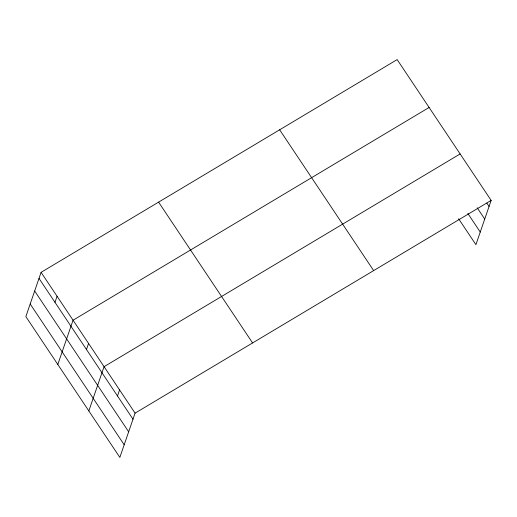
<?xml version="1.0" encoding="UTF-8"?>
<svg xmlns="http://www.w3.org/2000/svg" width="517" height="517" viewBox="0 0 517 517"><rect width="100%" height="100%" fill="white"/><g stroke="black" fill="none" stroke-linecap="round" stroke-linejoin="round"><path stroke-width="0.78" d="M41.089 272.336L25.85 316.598L119.847 457.403L135.086 413.141L491.15 200.402L397.153 59.597L41.089 272.336L135.086 413.141M54.983 302.329L57.07 296.273M57.807 364.472L73.052 320.21L429.11 107.471M86.475 349.498L88.562 343.443M88.827 410.937L104.072 366.676L460.13 153.937M117.495 395.964L119.576 389.908M491.15 200.402L475.911 244.664L458.631 218.775M486.852 203.136L489.069 206.451M477.191 207.776L484.726 219.059M467.846 213.469L480.254 232.055M279.652 129.799L373.649 270.604M158.59 202.134L252.587 342.939M39.008 278.392L133.005 419.197M34.665 291L128.662 431.805M30.193 303.99L124.19 444.794"/></g></svg>
